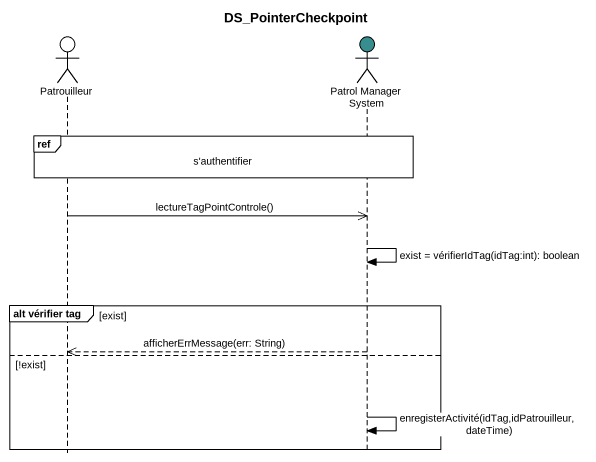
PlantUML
@startuml
title DS_PointerCheckpoint
hide footbox
actor Patrouilleur #FFFFFF
actor "Patrol Manager System" as Patrol_Manager_System #388E8E

ref over Patrouilleur, Patrol_Manager_System : s'authentifier
Patrouilleur ->> Patrol_Manager_System : lectureTagPointControle()
Patrol_Manager_System -> Patrol_Manager_System : exist = vérifierIdTag(idTag:int): boolean
group alt vérifier tag [exist]
  Patrol_Manager_System -->> Patrouilleur : afficherErrMessage(err: String)
else !exist
  Patrol_Manager_System -> Patrol_Manager_System : enregisterActivité(idTag,idPatrouilleur, dateTime)
end
@enduml
